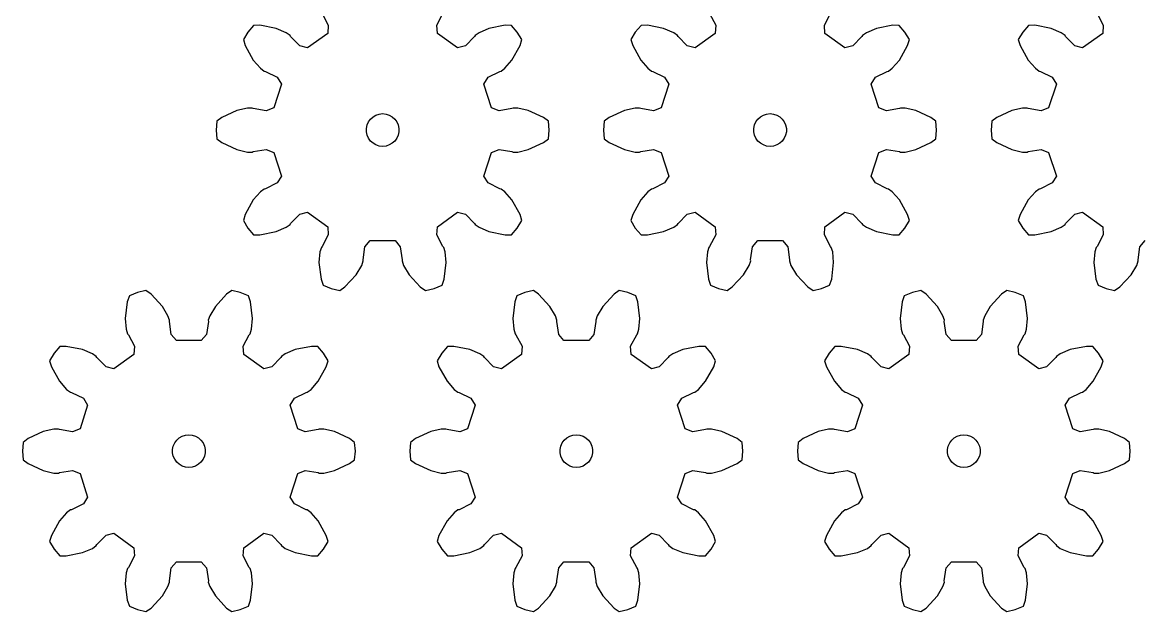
# Model space of a CAD drawing. Extents: x 0 to 208, y 0 to 235.
# Drawn here: x 0 to 102.6, y 0 to 54 of the extents above; entities that cross this region are included whole.
import ezdxf

# ---------------------------------------------------------------- set-up
doc = ezdxf.new("R2010")
doc.units = 0

msp = doc.modelspace()

# ---------------------------------------------------------------- linework, layer by layer
for p, q in [((27.52, 54.83), (28.07, 53.77)), ((38.04, 53.77), (38.6, 54.83)), ((63.07, 54.83), (63.63, 53.77)), ((73.6, 53.77), (74.16, 54.83)), ((98.63, 54.83), (99.19, 53.77)), ((21.22, 53.75), (20.7, 53.14)), ((21.8, 53.76), (21.22, 53.75)), ((23.3, 53.46), (21.8, 53.76)), ((24.21, 53.07), (23.3, 53.46)), ((28.07, 53.77), (28.02, 53.02)), ((38.09, 53.02), (38.04, 53.77)), ((42.82, 53.46), (41.91, 53.07)), ((44.32, 53.76), (42.82, 53.46)), ((44.9, 53.75), (44.32, 53.76)), ((45.42, 53.14), (44.9, 53.75)), ((56.78, 53.75), (56.25, 53.14)), ((57.36, 53.76), (56.78, 53.75)), ((58.85, 53.46), (57.36, 53.76)), ((59.77, 53.07), (58.85, 53.46)), ((63.63, 53.77), (63.58, 53.02)), ((73.65, 53.02), (73.6, 53.77)), ((78.38, 53.46), (77.46, 53.07)), ((79.87, 53.76), (78.38, 53.46)), ((80.45, 53.75), (79.87, 53.76)), ((80.98, 53.14), (80.45, 53.75)), ((92.33, 53.75), (91.81, 53.14)), ((92.92, 53.76), (92.33, 53.75)), ((94.41, 53.46), (92.92, 53.76)), ((95.32, 53.07), (94.41, 53.46)), ((99.19, 53.77), (99.14, 53.02)), ((20.7, 53.14), (20.28, 52.45)), ((20.28, 52.45), (20.45, 51.9)), ((24.56, 52.83), (24.21, 53.07)), ((24.62, 52.72), (24.56, 52.83)), ((25.46, 51.87), (24.62, 52.72)), ((28.02, 53.02), (26.18, 51.69)), ((39.94, 51.69), (38.09, 53.02)), ((41.5, 52.72), (40.66, 51.87)), ((41.56, 52.83), (41.5, 52.72)), ((41.91, 53.07), (41.56, 52.83)), ((45.84, 52.45), (45.42, 53.14)), ((45.67, 51.9), (45.84, 52.45)), ((56.25, 53.14), (55.84, 52.45)), ((55.84, 52.45), (56.01, 51.9)), ((60.12, 52.83), (59.77, 53.07)), ((60.18, 52.72), (60.12, 52.83)), ((61.02, 51.87), (60.18, 52.72)), ((63.58, 53.02), (61.74, 51.69)), ((75.49, 51.69), (73.65, 53.02)), ((77.05, 52.72), (76.21, 51.87)), ((77.11, 52.83), (77.05, 52.72)), ((77.46, 53.07), (77.11, 52.83)), ((81.4, 52.45), (80.98, 53.14)), ((81.22, 51.9), (81.4, 52.45)), ((91.81, 53.14), (91.39, 52.45)), ((91.39, 52.45), (91.56, 51.9)), ((95.68, 52.83), (95.32, 53.07)), ((95.74, 52.72), (95.68, 52.83)), ((96.57, 51.87), (95.74, 52.72)), ((99.14, 53.02), (97.29, 51.69)), ((20.45, 51.9), (21.19, 50.56)), ((26.18, 51.69), (25.46, 51.87)), ((40.66, 51.87), (39.94, 51.69)), ((44.93, 50.56), (45.67, 51.9)), ((56.01, 51.9), (56.75, 50.56)), ((61.74, 51.69), (61.02, 51.87)), ((76.21, 51.87), (75.49, 51.69)), ((80.48, 50.56), (81.22, 51.9)), ((91.56, 51.9), (92.31, 50.56)), ((97.29, 51.69), (96.57, 51.87)), ((21.19, 50.56), (21.84, 49.82)), ((44.27, 49.82), (44.93, 50.56)), ((56.75, 50.56), (57.4, 49.82)), ((79.83, 49.82), (80.48, 50.56)), ((92.31, 50.56), (92.96, 49.82)), ((21.84, 49.82), (22.19, 49.56)), ((22.19, 49.56), (22.3, 49.53)), ((22.3, 49.53), (23.38, 49)), ((42.74, 49), (43.81, 49.53)), ((43.81, 49.53), (43.93, 49.56)), ((43.93, 49.56), (44.27, 49.82)), ((57.4, 49.82), (57.74, 49.56)), ((57.74, 49.56), (57.86, 49.53)), ((57.86, 49.53), (58.93, 49)), ((78.3, 49), (79.37, 49.53)), ((79.37, 49.53), (79.49, 49.56)), ((79.49, 49.56), (79.83, 49.82)), ((92.96, 49.82), (93.3, 49.56)), ((93.3, 49.56), (93.42, 49.53)), ((93.42, 49.53), (94.49, 49)), ((23.77, 48.37), (23.07, 46.2)), ((23.38, 49), (23.77, 48.37)), ((42.35, 48.37), (42.74, 49)), ((43.05, 46.2), (42.35, 48.37)), ((59.33, 48.37), (58.62, 46.2)), ((58.93, 49), (59.33, 48.37)), ((77.9, 48.37), (78.3, 49)), ((78.61, 46.2), (77.9, 48.37)), ((94.89, 48.37), (94.18, 46.2)), ((94.49, 49), (94.89, 48.37)), ((23.07, 46.2), (22.38, 45.93)), ((43.74, 45.93), (43.05, 46.2)), ((58.62, 46.2), (57.93, 45.93)), ((79.3, 45.93), (78.61, 46.2)), ((94.18, 46.2), (93.49, 45.93)), ((18.31, 45.31), (17.84, 44.96)), ((19.69, 45.95), (18.31, 45.31)), ((20.66, 46.17), (19.69, 45.95)), ((21.09, 46.17), (20.66, 46.17)), ((21.19, 46.13), (21.09, 46.17)), ((22.38, 45.93), (21.19, 46.13)), ((31.76, 44.91), (31.94, 45.16)), ((31.94, 45.16), (32.18, 45.37)), ((32.18, 45.37), (32.45, 45.53)), ((32.45, 45.53), (32.75, 45.62)), ((32.75, 45.62), (33.06, 45.66)), ((33.06, 45.66), (33.37, 45.62)), ((33.37, 45.62), (33.67, 45.53)), ((33.67, 45.53), (33.94, 45.37)), ((33.94, 45.37), (34.17, 45.16)), ((34.17, 45.16), (34.36, 44.91)), ((44.92, 46.13), (43.74, 45.93)), ((45.03, 46.17), (44.92, 46.13)), ((45.46, 46.17), (45.03, 46.17)), ((46.43, 45.95), (45.46, 46.17)), ((47.81, 45.31), (46.43, 45.95)), ((48.27, 44.96), (47.81, 45.31)), ((53.86, 45.31), (53.4, 44.96)), ((55.25, 45.95), (53.86, 45.31)), ((56.22, 46.17), (55.25, 45.95)), ((56.64, 46.17), (56.22, 46.17)), ((56.75, 46.13), (56.64, 46.17)), ((57.93, 45.93), (56.75, 46.13)), ((67.32, 44.91), (67.5, 45.16)), ((67.5, 45.16), (67.73, 45.37)), ((67.73, 45.37), (68.01, 45.53)), ((68.01, 45.53), (68.3, 45.62)), ((68.3, 45.62), (68.62, 45.66)), ((68.62, 45.66), (68.93, 45.62)), ((68.93, 45.62), (69.23, 45.53)), ((69.23, 45.53), (69.5, 45.37)), ((69.5, 45.37), (69.73, 45.16)), ((69.73, 45.16), (69.91, 44.91)), ((80.48, 46.13), (79.3, 45.93)), ((80.59, 46.17), (80.48, 46.13)), ((81.02, 46.17), (80.59, 46.17)), ((81.98, 45.95), (81.02, 46.17)), ((83.37, 45.31), (81.98, 45.95)), ((83.83, 44.96), (83.37, 45.31)), ((89.42, 45.31), (88.96, 44.96)), ((90.81, 45.95), (89.42, 45.31)), ((91.77, 46.17), (90.81, 45.95)), ((92.2, 46.17), (91.77, 46.17)), ((92.31, 46.13), (92.2, 46.17)), ((93.49, 45.93), (92.31, 46.13)), ((17.84, 44.96), (17.78, 44.16)), ((17.78, 44.16), (17.84, 43.36)), ((31.57, 44.31), (31.63, 44.62)), ((31.57, 44), (31.57, 44.31)), ((31.63, 44.62), (31.76, 44.91)), ((34.36, 44.91), (34.48, 44.62)), ((34.48, 44.62), (34.55, 44.31)), ((34.55, 44.31), (34.55, 44)), ((48.34, 44.16), (48.27, 44.96)), ((48.27, 43.36), (48.34, 44.16)), ((53.4, 44.96), (53.34, 44.16)), ((53.34, 44.16), (53.4, 43.36)), ((67.12, 44.31), (67.19, 44.62)), ((67.12, 44), (67.12, 44.31)), ((67.19, 44.62), (67.32, 44.91)), ((69.91, 44.91), (70.04, 44.62)), ((70.04, 44.62), (70.11, 44.31)), ((70.11, 44.31), (70.11, 44)), ((83.89, 44.16), (83.83, 44.96)), ((83.83, 43.36), (83.89, 44.16)), ((88.96, 44.96), (88.89, 44.16)), ((88.89, 44.16), (88.96, 43.36)), ((17.84, 43.36), (18.31, 43.01)), ((31.63, 43.69), (31.57, 44)), ((31.76, 43.41), (31.63, 43.69)), ((31.94, 43.15), (31.76, 43.41)), ((32.18, 42.94), (31.94, 43.15)), ((34.17, 43.15), (33.94, 42.94)), ((34.36, 43.41), (34.17, 43.15)), ((34.48, 43.69), (34.36, 43.41)), ((34.55, 44), (34.48, 43.69)), ((47.81, 43.01), (48.27, 43.36)), ((53.4, 43.36), (53.86, 43.01)), ((67.19, 43.69), (67.12, 44)), ((67.32, 43.41), (67.19, 43.69)), ((67.5, 43.15), (67.32, 43.41)), ((67.73, 42.94), (67.5, 43.15)), ((69.73, 43.15), (69.5, 42.94)), ((69.91, 43.41), (69.73, 43.15)), ((70.04, 43.69), (69.91, 43.41)), ((70.11, 44), (70.04, 43.69)), ((83.37, 43.01), (83.83, 43.36)), ((88.96, 43.36), (89.42, 43.01)), ((18.31, 43.01), (19.69, 42.36)), ((19.69, 42.36), (20.66, 42.14)), ((20.66, 42.14), (21.09, 42.14)), ((21.09, 42.14), (21.19, 42.18)), ((21.19, 42.18), (22.38, 42.38)), ((22.38, 42.38), (23.07, 42.11)), ((23.07, 42.11), (23.77, 39.94)), ((32.45, 42.79), (32.18, 42.94)), ((32.75, 42.69), (32.45, 42.79)), ((33.06, 42.66), (32.75, 42.69)), ((33.37, 42.69), (33.06, 42.66)), ((33.67, 42.79), (33.37, 42.69)), ((33.94, 42.94), (33.67, 42.79)), ((42.35, 39.94), (43.05, 42.11)), ((43.05, 42.11), (43.74, 42.38)), ((43.74, 42.38), (44.92, 42.18)), ((44.92, 42.18), (45.03, 42.14)), ((45.03, 42.14), (45.46, 42.14)), ((45.46, 42.14), (46.43, 42.36)), ((46.43, 42.36), (47.81, 43.01)), ((53.86, 43.01), (55.25, 42.36)), ((55.25, 42.36), (56.22, 42.14)), ((56.22, 42.14), (56.64, 42.14)), ((56.64, 42.14), (56.75, 42.18)), ((56.75, 42.18), (57.93, 42.38)), ((57.93, 42.38), (58.62, 42.11)), ((58.62, 42.11), (59.33, 39.94)), ((68.01, 42.79), (67.73, 42.94)), ((68.3, 42.69), (68.01, 42.79)), ((68.62, 42.66), (68.3, 42.69)), ((68.93, 42.69), (68.62, 42.66)), ((69.23, 42.79), (68.93, 42.69)), ((69.5, 42.94), (69.23, 42.79)), ((77.9, 39.94), (78.61, 42.11)), ((78.61, 42.11), (79.3, 42.38)), ((79.3, 42.38), (80.48, 42.18)), ((80.48, 42.18), (80.59, 42.14)), ((80.59, 42.14), (81.02, 42.14)), ((81.02, 42.14), (81.98, 42.36)), ((81.98, 42.36), (83.37, 43.01)), ((89.42, 43.01), (90.81, 42.36)), ((90.81, 42.36), (91.77, 42.14)), ((91.77, 42.14), (92.2, 42.14)), ((92.2, 42.14), (92.31, 42.18)), ((92.31, 42.18), (93.49, 42.38)), ((93.49, 42.38), (94.18, 42.11)), ((94.18, 42.11), (94.89, 39.94)), ((23.38, 39.31), (22.3, 38.78)), ((23.77, 39.94), (23.38, 39.31)), ((42.74, 39.31), (42.35, 39.94)), ((43.81, 38.78), (42.74, 39.31)), ((58.93, 39.31), (57.86, 38.78)), ((59.33, 39.94), (58.93, 39.31)), ((78.3, 39.31), (77.9, 39.94)), ((79.37, 38.78), (78.3, 39.31)), ((94.49, 39.31), (93.42, 38.78)), ((94.89, 39.94), (94.49, 39.31)), ((21.84, 38.5), (21.19, 37.75)), ((22.19, 38.75), (21.84, 38.5)), ((22.3, 38.78), (22.19, 38.75)), ((43.93, 38.75), (43.81, 38.78)), ((44.27, 38.5), (43.93, 38.75)), ((44.93, 37.75), (44.27, 38.5)), ((57.4, 38.5), (56.75, 37.75)), ((57.74, 38.75), (57.4, 38.5)), ((57.86, 38.78), (57.74, 38.75)), ((79.49, 38.75), (79.37, 38.78)), ((79.83, 38.5), (79.49, 38.75)), ((80.48, 37.75), (79.83, 38.5)), ((92.96, 38.5), (92.31, 37.75)), ((93.3, 38.75), (92.96, 38.5)), ((93.42, 38.78), (93.3, 38.75)), ((21.19, 37.75), (20.45, 36.42)), ((45.67, 36.42), (44.93, 37.75)), ((56.75, 37.75), (56.01, 36.42)), ((81.22, 36.42), (80.48, 37.75)), ((92.31, 37.75), (91.56, 36.42)), ((20.45, 36.42), (20.28, 35.86)), ((24.62, 35.59), (25.46, 36.44)), ((25.46, 36.44), (26.18, 36.62)), ((26.18, 36.62), (28.02, 35.29)), ((38.09, 35.29), (39.94, 36.62)), ((39.94, 36.62), (40.66, 36.44)), ((40.66, 36.44), (41.5, 35.59)), ((45.84, 35.86), (45.67, 36.42)), ((56.01, 36.42), (55.84, 35.86)), ((60.18, 35.59), (61.02, 36.44)), ((61.02, 36.44), (61.74, 36.62)), ((61.74, 36.62), (63.58, 35.29)), ((73.65, 35.29), (75.49, 36.62)), ((75.49, 36.62), (76.21, 36.44)), ((76.21, 36.44), (77.05, 35.59)), ((81.4, 35.86), (81.22, 36.42)), ((91.56, 36.42), (91.39, 35.86)), ((95.74, 35.59), (96.57, 36.44)), ((96.57, 36.44), (97.29, 36.62)), ((97.29, 36.62), (99.14, 35.29)), ((20.28, 35.86), (20.7, 35.17)), ((20.7, 35.17), (21.22, 34.56)), ((23.3, 34.85), (24.21, 35.24)), ((24.21, 35.24), (24.56, 35.49)), ((24.56, 35.49), (24.62, 35.59)), ((28.02, 35.29), (28.07, 34.55)), ((38.04, 34.55), (38.09, 35.29)), ((41.5, 35.59), (41.56, 35.49)), ((41.56, 35.49), (41.91, 35.24)), ((41.91, 35.24), (42.82, 34.85)), ((44.9, 34.56), (45.42, 35.17)), ((45.42, 35.17), (45.84, 35.86)), ((55.84, 35.86), (56.25, 35.17)), ((56.25, 35.17), (56.78, 34.56)), ((58.85, 34.85), (59.77, 35.24)), ((59.77, 35.24), (60.12, 35.49)), ((60.12, 35.49), (60.18, 35.59)), ((63.58, 35.29), (63.63, 34.55)), ((73.6, 34.55), (73.65, 35.29)), ((77.05, 35.59), (77.11, 35.49)), ((77.11, 35.49), (77.46, 35.24)), ((77.46, 35.24), (78.38, 34.85)), ((80.45, 34.56), (80.98, 35.17)), ((80.98, 35.17), (81.4, 35.86)), ((91.39, 35.86), (91.81, 35.17)), ((91.81, 35.17), (92.33, 34.56)), ((94.41, 34.85), (95.32, 35.24)), ((95.32, 35.24), (95.68, 35.49)), ((95.68, 35.49), (95.74, 35.59)), ((99.14, 35.29), (99.19, 34.55)), ((21.22, 34.56), (21.8, 34.56)), ((21.8, 34.56), (23.3, 34.85)), ((28.07, 34.55), (27.52, 33.48)), ((31.44, 33.45), (31.92, 34.02)), ((31.92, 34.02), (34.2, 34.02)), ((34.2, 34.02), (34.67, 33.45)), ((38.6, 33.48), (38.04, 34.55)), ((42.82, 34.85), (44.32, 34.56)), ((44.32, 34.56), (44.9, 34.56)), ((56.78, 34.56), (57.36, 34.56)), ((57.36, 34.56), (58.85, 34.85)), ((63.63, 34.55), (63.07, 33.48)), ((67, 33.45), (67.48, 34.02)), ((67.48, 34.02), (69.75, 34.02)), ((69.75, 34.02), (70.23, 33.45)), ((74.16, 33.48), (73.6, 34.55)), ((78.38, 34.85), (79.87, 34.56)), ((79.87, 34.56), (80.45, 34.56)), ((92.33, 34.56), (92.92, 34.56)), ((92.92, 34.56), (94.41, 34.85)), ((99.19, 34.55), (98.63, 33.48)), ((102.56, 33.45), (103.03, 34.02)), ((27.31, 32.98), (27.22, 32)), ((27.44, 33.39), (27.31, 32.98)), ((27.52, 33.48), (27.44, 33.39)), ((31.27, 32.26), (31.44, 33.45)), ((34.67, 33.45), (34.85, 32.26)), ((38.68, 33.39), (38.6, 33.48)), ((38.8, 32.98), (38.68, 33.39)), ((38.89, 32), (38.8, 32.98)), ((62.87, 32.98), (62.78, 32)), ((63, 33.39), (62.87, 32.98)), ((63.07, 33.48), (63, 33.39)), ((66.83, 32.26), (67, 33.45)), ((70.23, 33.45), (70.41, 32.26)), ((74.23, 33.39), (74.16, 33.48)), ((74.36, 32.98), (74.23, 33.39)), ((74.45, 32), (74.36, 32.98)), ((98.43, 32.98), (98.34, 32)), ((98.55, 33.39), (98.43, 32.98)), ((98.63, 33.48), (98.55, 33.39)), ((102.38, 32.26), (102.56, 33.45)), ((27.22, 32), (27.41, 30.48)), ((31.14, 31.74), (31.28, 32.15)), ((31.28, 32.15), (31.27, 32.26)), ((34.85, 32.26), (34.84, 32.15)), ((34.84, 32.15), (34.98, 31.74)), ((38.71, 30.48), (38.89, 32)), ((62.78, 32), (62.96, 30.48)), ((66.7, 31.74), (66.84, 32.15)), ((66.84, 32.15), (66.83, 32.26)), ((70.41, 32.26), (70.39, 32.15)), ((70.39, 32.15), (70.53, 31.74)), ((74.27, 30.48), (74.45, 32)), ((98.34, 32), (98.52, 30.48)), ((102.26, 31.74), (102.39, 32.15)), ((102.39, 32.15), (102.38, 32.26)), ((29.59, 29.77), (30.63, 30.89)), ((30.63, 30.89), (31.14, 31.74)), ((34.98, 31.74), (35.49, 30.89)), ((35.49, 30.89), (36.52, 29.77)), ((65.15, 29.77), (66.19, 30.89)), ((66.19, 30.89), (66.7, 31.74)), ((70.53, 31.74), (71.04, 30.89)), ((71.04, 30.89), (72.08, 29.77)), ((100.71, 29.77), (101.75, 30.89)), ((101.75, 30.89), (102.26, 31.74)), ((27.41, 30.48), (27.59, 29.93)), ((27.59, 29.93), (28.34, 29.62)), ((29.12, 29.44), (29.59, 29.77)), ((36.52, 29.77), (37, 29.44)), ((37.78, 29.62), (38.52, 29.93)), ((38.52, 29.93), (38.71, 30.48)), ((62.96, 30.48), (63.15, 29.93)), ((63.15, 29.93), (63.89, 29.62)), ((64.67, 29.44), (65.15, 29.77)), ((72.08, 29.77), (72.56, 29.44)), ((73.34, 29.62), (74.08, 29.93)), ((74.08, 29.93), (74.27, 30.48)), ((98.52, 30.48), (98.71, 29.93)), ((98.71, 29.93), (99.45, 29.62)), ((100.23, 29.44), (100.71, 29.77)), ((9.82, 28.94), (9.63, 28.39)), ((10.56, 29.25), (9.82, 28.94)), ((11.34, 29.44), (10.56, 29.25)), ((11.81, 29.1), (11.34, 29.44)), ((12.85, 27.99), (11.81, 29.1)), ((18.74, 29.1), (17.71, 27.99)), ((19.22, 29.44), (18.74, 29.1)), ((20, 29.25), (19.22, 29.44)), ((20.74, 28.94), (20, 29.25)), ((20.93, 28.39), (20.74, 28.94)), ((28.34, 29.62), (29.12, 29.44)), ((37, 29.44), (37.78, 29.62)), ((45.37, 28.94), (45.19, 28.39)), ((46.12, 29.25), (45.37, 28.94)), ((46.9, 29.44), (46.12, 29.25)), ((47.37, 29.1), (46.9, 29.44)), ((48.41, 27.99), (47.37, 29.1)), ((54.3, 29.1), (53.26, 27.99)), ((54.78, 29.44), (54.3, 29.1)), ((55.56, 29.25), (54.78, 29.44)), ((56.3, 28.94), (55.56, 29.25)), ((56.49, 28.39), (56.3, 28.94)), ((63.89, 29.62), (64.67, 29.44)), ((72.56, 29.44), (73.34, 29.62)), ((80.93, 28.94), (80.74, 28.39)), ((81.67, 29.25), (80.93, 28.94)), ((82.45, 29.44), (81.67, 29.25)), ((82.93, 29.1), (82.45, 29.44)), ((83.97, 27.99), (82.93, 29.1)), ((89.86, 29.1), (88.82, 27.99)), ((90.33, 29.44), (89.86, 29.1)), ((91.12, 29.25), (90.33, 29.44)), ((91.86, 28.94), (91.12, 29.25)), ((92.05, 28.39), (91.86, 28.94)), ((99.45, 29.62), (100.23, 29.44)), ((9.63, 28.39), (9.44, 26.88)), ((13.36, 27.13), (12.85, 27.99)), ((17.71, 27.99), (17.2, 27.13)), ((21.11, 26.88), (20.93, 28.39)), ((45.19, 28.39), (45, 26.88)), ((48.92, 27.13), (48.41, 27.99)), ((53.26, 27.99), (52.75, 27.13)), ((56.67, 26.88), (56.49, 28.39)), ((80.74, 28.39), (80.56, 26.88)), ((84.48, 27.13), (83.97, 27.99)), ((88.82, 27.99), (88.31, 27.13)), ((92.23, 26.88), (92.05, 28.39)), ((9.44, 26.88), (9.53, 25.89)), ((13.5, 26.73), (13.36, 27.13)), ((13.49, 26.61), (13.5, 26.73)), ((17.2, 27.13), (17.06, 26.73)), ((17.06, 26.73), (17.07, 26.61)), ((21.02, 25.89), (21.11, 26.88)), ((45, 26.88), (45.09, 25.89)), ((49.06, 26.73), (48.92, 27.13)), ((49.05, 26.61), (49.06, 26.73)), ((52.75, 27.13), (52.62, 26.73)), ((52.62, 26.73), (52.63, 26.61)), ((56.58, 25.89), (56.67, 26.88)), ((80.56, 26.88), (80.65, 25.89)), ((84.62, 26.73), (84.48, 27.13)), ((84.6, 26.61), (84.62, 26.73)), ((88.31, 27.13), (88.17, 26.73)), ((88.17, 26.73), (88.18, 26.61)), ((92.14, 25.89), (92.23, 26.88)), ((9.53, 25.89), (9.66, 25.48)), ((13.66, 25.42), (13.49, 26.61)), ((17.07, 26.61), (16.89, 25.42)), ((20.9, 25.48), (21.02, 25.89)), ((45.09, 25.89), (45.22, 25.48)), ((49.22, 25.42), (49.05, 26.61)), ((52.63, 26.61), (52.45, 25.42)), ((56.46, 25.48), (56.58, 25.89)), ((80.65, 25.89), (80.78, 25.48)), ((84.78, 25.42), (84.6, 26.61)), ((88.18, 26.61), (88.01, 25.42)), ((92.01, 25.48), (92.14, 25.89)), ((9.66, 25.48), (9.74, 25.39)), ((9.74, 25.39), (10.29, 24.33)), ((14.14, 24.85), (13.66, 25.42)), ((16.42, 24.85), (14.14, 24.85)), ((16.89, 25.42), (16.42, 24.85)), ((20.27, 24.33), (20.82, 25.39)), ((20.82, 25.39), (20.9, 25.48)), ((45.22, 25.48), (45.29, 25.39)), ((45.29, 25.39), (45.85, 24.33)), ((49.7, 24.85), (49.22, 25.42)), ((51.98, 24.85), (49.7, 24.85)), ((52.45, 25.42), (51.98, 24.85)), ((55.82, 24.33), (56.38, 25.39)), ((56.38, 25.39), (56.46, 25.48)), ((80.78, 25.48), (80.85, 25.39)), ((80.85, 25.39), (81.41, 24.33)), ((85.26, 24.85), (84.78, 25.42)), ((87.53, 24.85), (85.26, 24.85)), ((88.01, 25.42), (87.53, 24.85)), ((91.38, 24.33), (91.94, 25.39)), ((91.94, 25.39), (92.01, 25.48)), ((2.92, 23.7), (2.5, 23.01)), ((3.44, 24.31), (2.92, 23.7)), ((4.02, 24.32), (3.44, 24.31)), ((5.52, 24.02), (4.02, 24.32)), ((6.43, 23.63), (5.52, 24.02)), ((6.78, 23.39), (6.43, 23.63)), ((10.29, 24.33), (10.24, 23.59)), ((20.32, 23.59), (20.27, 24.33)), ((24.13, 23.63), (23.78, 23.39)), ((25.04, 24.02), (24.13, 23.63)), ((26.54, 24.32), (25.04, 24.02)), ((27.12, 24.31), (26.54, 24.32)), ((27.64, 23.7), (27.12, 24.31)), ((28.06, 23.01), (27.64, 23.7)), ((38.48, 23.7), (38.06, 23.01)), ((39, 24.31), (38.48, 23.7)), ((39.58, 24.32), (39, 24.31)), ((41.07, 24.02), (39.58, 24.32)), ((41.99, 23.63), (41.07, 24.02)), ((42.34, 23.39), (41.99, 23.63)), ((45.85, 24.33), (45.8, 23.59)), ((55.87, 23.59), (55.82, 24.33)), ((59.69, 23.63), (59.33, 23.39)), ((60.6, 24.02), (59.69, 23.63)), ((62.09, 24.32), (60.6, 24.02)), ((62.68, 24.31), (62.09, 24.32)), ((63.2, 23.7), (62.68, 24.31)), ((63.62, 23.01), (63.2, 23.7)), ((74.03, 23.7), (73.61, 23.01)), ((74.56, 24.31), (74.03, 23.7)), ((75.14, 24.32), (74.56, 24.31)), ((76.63, 24.02), (75.14, 24.32)), ((77.55, 23.63), (76.63, 24.02)), ((77.9, 23.39), (77.55, 23.63)), ((81.41, 24.33), (81.36, 23.59)), ((91.43, 23.59), (91.38, 24.33)), ((95.24, 23.63), (94.89, 23.39)), ((96.16, 24.02), (95.24, 23.63)), ((97.65, 24.32), (96.16, 24.02)), ((98.23, 24.31), (97.65, 24.32)), ((98.76, 23.7), (98.23, 24.31)), ((99.17, 23.01), (98.76, 23.7)), ((2.5, 23.01), (2.67, 22.46)), ((6.84, 23.29), (6.78, 23.39)), ((7.68, 22.43), (6.84, 23.29)), ((10.24, 23.59), (8.4, 22.25)), ((22.16, 22.25), (20.32, 23.59)), ((23.72, 23.29), (22.88, 22.43)), ((23.78, 23.39), (23.72, 23.29)), ((27.89, 22.46), (28.06, 23.01)), ((38.06, 23.01), (38.23, 22.46)), ((42.4, 23.29), (42.34, 23.39)), ((43.24, 22.43), (42.4, 23.29)), ((45.8, 23.59), (43.96, 22.25)), ((57.72, 22.25), (55.87, 23.59)), ((59.27, 23.29), (58.44, 22.43)), ((59.33, 23.39), (59.27, 23.29)), ((63.45, 22.46), (63.62, 23.01)), ((73.61, 23.01), (73.79, 22.46)), ((77.96, 23.29), (77.9, 23.39)), ((78.8, 22.43), (77.96, 23.29)), ((81.36, 23.59), (79.52, 22.25)), ((93.27, 22.25), (91.43, 23.59)), ((94.83, 23.29), (93.99, 22.43)), ((94.89, 23.39), (94.83, 23.29)), ((99, 22.46), (99.17, 23.01)), ((2.67, 22.46), (3.41, 21.13)), ((8.4, 22.25), (7.68, 22.43)), ((22.88, 22.43), (22.16, 22.25)), ((27.15, 21.13), (27.89, 22.46)), ((38.23, 22.46), (38.97, 21.13)), ((43.96, 22.25), (43.24, 22.43)), ((58.44, 22.43), (57.72, 22.25)), ((62.7, 21.13), (63.45, 22.46)), ((73.79, 22.46), (74.53, 21.13)), ((79.52, 22.25), (78.8, 22.43)), ((93.99, 22.43), (93.27, 22.25)), ((98.26, 21.13), (99, 22.46)), ((3.41, 21.13), (4.06, 20.38)), ((26.49, 20.38), (27.15, 21.13)), ((38.97, 21.13), (39.62, 20.38)), ((62.05, 20.38), (62.7, 21.13)), ((74.53, 21.13), (75.18, 20.38)), ((97.61, 20.38), (98.26, 21.13)), ((4.06, 20.38), (4.41, 20.12)), ((4.41, 20.12), (4.52, 20.1)), ((4.52, 20.1), (5.6, 19.56)), ((5.6, 19.56), (5.99, 18.93)), ((24.57, 18.93), (24.96, 19.56)), ((24.96, 19.56), (26.04, 20.1)), ((26.04, 20.1), (26.15, 20.12)), ((26.15, 20.12), (26.49, 20.38)), ((39.62, 20.38), (39.97, 20.12)), ((39.97, 20.12), (40.08, 20.1)), ((40.08, 20.1), (41.15, 19.56)), ((41.15, 19.56), (41.55, 18.93)), ((60.12, 18.93), (60.52, 19.56)), ((60.52, 19.56), (61.59, 20.1)), ((61.59, 20.1), (61.71, 20.12)), ((61.71, 20.12), (62.05, 20.38)), ((75.18, 20.38), (75.52, 20.12)), ((75.52, 20.12), (75.64, 20.1)), ((75.64, 20.1), (76.71, 19.56)), ((76.71, 19.56), (77.11, 18.93)), ((95.68, 18.93), (96.08, 19.56)), ((96.08, 19.56), (97.15, 20.1)), ((97.15, 20.1), (97.27, 20.12)), ((97.27, 20.12), (97.61, 20.38)), ((5.99, 18.93), (5.29, 16.77)), ((25.27, 16.77), (24.57, 18.93)), ((41.55, 18.93), (40.84, 16.77)), ((60.83, 16.77), (60.12, 18.93)), ((77.11, 18.93), (76.4, 16.77)), ((96.39, 16.77), (95.68, 18.93)), ((1.91, 16.51), (0.53, 15.87)), ((2.88, 16.73), (1.91, 16.51)), ((3.31, 16.74), (2.88, 16.73)), ((3.42, 16.69), (3.31, 16.74)), ((4.6, 16.49), (3.42, 16.69)), ((5.29, 16.77), (4.6, 16.49)), ((25.96, 16.49), (25.27, 16.77)), ((27.14, 16.69), (25.96, 16.49)), ((27.25, 16.74), (27.14, 16.69)), ((27.68, 16.73), (27.25, 16.74)), ((28.65, 16.51), (27.68, 16.73)), ((30.03, 15.87), (28.65, 16.51)), ((37.47, 16.51), (36.09, 15.87)), ((38.44, 16.73), (37.47, 16.51)), ((38.87, 16.74), (38.44, 16.73)), ((38.97, 16.69), (38.87, 16.74)), ((40.16, 16.49), (38.97, 16.69)), ((40.84, 16.77), (40.16, 16.49)), ((61.52, 16.49), (60.83, 16.77)), ((62.7, 16.69), (61.52, 16.49)), ((62.81, 16.74), (62.7, 16.69)), ((63.24, 16.73), (62.81, 16.74)), ((64.2, 16.51), (63.24, 16.73)), ((65.59, 15.87), (64.2, 16.51)), ((73.03, 16.51), (71.64, 15.87)), ((73.99, 16.73), (73.03, 16.51)), ((74.42, 16.74), (73.99, 16.73)), ((74.53, 16.69), (74.42, 16.74)), ((75.71, 16.49), (74.53, 16.69)), ((76.4, 16.77), (75.71, 16.49)), ((97.07, 16.49), (96.39, 16.77)), ((98.26, 16.69), (97.07, 16.49)), ((98.37, 16.74), (98.26, 16.69)), ((98.79, 16.73), (98.37, 16.74)), ((99.76, 16.51), (98.79, 16.73)), ((101.14, 15.87), (99.76, 16.51)), ((0.06, 15.52), (0, 14.72)), ((0.53, 15.87), (0.06, 15.52)), ((13.85, 15.18), (13.98, 15.47)), ((13.98, 15.47), (14.16, 15.72)), ((14.16, 15.72), (14.4, 15.93)), ((14.4, 15.93), (14.67, 16.09)), ((14.67, 16.09), (14.97, 16.19)), ((14.97, 16.19), (15.28, 16.22)), ((15.28, 16.22), (15.59, 16.19)), ((15.59, 16.19), (15.89, 16.09)), ((15.89, 16.09), (16.16, 15.93)), ((16.16, 15.93), (16.39, 15.72)), ((16.39, 15.72), (16.58, 15.47)), ((16.58, 15.47), (16.71, 15.18)), ((30.49, 15.52), (30.03, 15.87)), ((30.56, 14.72), (30.49, 15.52)), ((35.62, 15.52), (35.56, 14.72)), ((36.09, 15.87), (35.62, 15.52)), ((49.41, 15.18), (49.54, 15.47)), ((49.54, 15.47), (49.72, 15.72)), ((49.72, 15.72), (49.95, 15.93)), ((49.95, 15.93), (50.23, 16.09)), ((50.23, 16.09), (50.52, 16.19)), ((50.52, 16.19), (50.84, 16.22)), ((50.84, 16.22), (51.15, 16.19)), ((51.15, 16.19), (51.45, 16.09)), ((51.45, 16.09), (51.72, 15.93)), ((51.72, 15.93), (51.95, 15.72)), ((51.95, 15.72), (52.14, 15.47)), ((52.14, 15.47), (52.26, 15.18)), ((66.05, 15.52), (65.59, 15.87)), ((66.12, 14.72), (66.05, 15.52)), ((71.18, 15.52), (71.12, 14.72)), ((71.64, 15.87), (71.18, 15.52)), ((84.97, 15.18), (85.1, 15.47)), ((85.1, 15.47), (85.28, 15.72)), ((85.28, 15.72), (85.51, 15.93)), ((85.51, 15.93), (85.78, 16.09)), ((85.78, 16.09), (86.08, 16.19)), ((86.08, 16.19), (86.39, 16.22)), ((86.39, 16.22), (86.71, 16.19)), ((86.71, 16.19), (87, 16.09)), ((87, 16.09), (87.28, 15.93)), ((87.28, 15.93), (87.51, 15.72)), ((87.51, 15.72), (87.69, 15.47)), ((87.69, 15.47), (87.82, 15.18)), ((101.61, 15.52), (101.14, 15.87)), ((101.67, 14.72), (101.61, 15.52)), ((0, 14.72), (0.06, 13.92)), ((13.79, 14.88), (13.85, 15.18)), ((13.79, 14.56), (13.79, 14.88)), ((13.85, 14.26), (13.79, 14.56)), ((16.71, 15.18), (16.77, 14.88)), ((16.77, 14.56), (16.71, 14.26)), ((16.77, 14.88), (16.77, 14.56)), ((30.49, 13.92), (30.56, 14.72)), ((35.56, 14.72), (35.62, 13.92)), ((49.34, 14.88), (49.41, 15.18)), ((49.34, 14.56), (49.34, 14.88)), ((49.41, 14.26), (49.34, 14.56)), ((52.26, 15.18), (52.33, 14.88)), ((52.33, 14.56), (52.26, 14.26)), ((52.33, 14.88), (52.33, 14.56)), ((66.05, 13.92), (66.12, 14.72)), ((71.12, 14.72), (71.18, 13.92)), ((84.9, 14.88), (84.97, 15.18)), ((84.9, 14.56), (84.9, 14.88)), ((84.97, 14.26), (84.9, 14.56)), ((87.82, 15.18), (87.89, 14.88)), ((87.89, 14.56), (87.82, 14.26)), ((87.89, 14.88), (87.89, 14.56)), ((101.61, 13.92), (101.67, 14.72)), ((0.06, 13.92), (0.53, 13.57)), ((0.53, 13.57), (1.91, 12.93)), ((13.98, 13.97), (13.85, 14.26)), ((14.16, 13.71), (13.98, 13.97)), ((14.4, 13.51), (14.16, 13.71)), ((14.67, 13.35), (14.4, 13.51)), ((14.97, 13.25), (14.67, 13.35)), ((15.89, 13.35), (15.59, 13.25)), ((16.16, 13.51), (15.89, 13.35)), ((16.39, 13.71), (16.16, 13.51)), ((16.58, 13.97), (16.39, 13.71)), ((16.71, 14.26), (16.58, 13.97)), ((28.65, 12.93), (30.03, 13.57)), ((30.03, 13.57), (30.49, 13.92)), ((35.62, 13.92), (36.09, 13.57)), ((36.09, 13.57), (37.47, 12.93)), ((49.54, 13.97), (49.41, 14.26)), ((49.72, 13.71), (49.54, 13.97)), ((49.95, 13.51), (49.72, 13.71)), ((50.23, 13.35), (49.95, 13.51)), ((50.52, 13.25), (50.23, 13.35)), ((51.45, 13.35), (51.15, 13.25)), ((51.72, 13.51), (51.45, 13.35)), ((51.95, 13.71), (51.72, 13.51)), ((52.14, 13.97), (51.95, 13.71)), ((52.26, 14.26), (52.14, 13.97)), ((64.2, 12.93), (65.59, 13.57)), ((65.59, 13.57), (66.05, 13.92)), ((71.18, 13.92), (71.64, 13.57)), ((71.64, 13.57), (73.03, 12.93)), ((85.1, 13.97), (84.97, 14.26)), ((85.28, 13.71), (85.1, 13.97)), ((85.51, 13.51), (85.28, 13.71)), ((85.78, 13.35), (85.51, 13.51)), ((86.08, 13.25), (85.78, 13.35)), ((87, 13.35), (86.71, 13.25)), ((87.28, 13.51), (87, 13.35)), ((87.51, 13.71), (87.28, 13.51)), ((87.69, 13.97), (87.51, 13.71)), ((87.82, 14.26), (87.69, 13.97)), ((99.76, 12.93), (101.14, 13.57)), ((101.14, 13.57), (101.61, 13.92)), ((1.91, 12.93), (2.88, 12.71)), ((2.88, 12.71), (3.31, 12.7)), ((3.31, 12.7), (3.42, 12.75)), ((3.42, 12.75), (4.6, 12.95)), ((4.6, 12.95), (5.29, 12.67)), ((5.29, 12.67), (5.99, 10.5)), ((15.28, 13.22), (14.97, 13.25)), ((15.59, 13.25), (15.28, 13.22)), ((24.57, 10.5), (25.27, 12.67)), ((25.27, 12.67), (25.96, 12.95)), ((25.96, 12.95), (27.14, 12.75)), ((27.14, 12.75), (27.25, 12.7)), ((27.25, 12.7), (27.68, 12.71)), ((27.68, 12.71), (28.65, 12.93)), ((37.47, 12.93), (38.44, 12.71)), ((38.44, 12.71), (38.87, 12.7)), ((38.87, 12.7), (38.97, 12.75)), ((38.97, 12.75), (40.16, 12.95)), ((40.16, 12.95), (40.84, 12.67)), ((40.84, 12.67), (41.55, 10.5)), ((50.84, 13.22), (50.52, 13.25)), ((51.15, 13.25), (50.84, 13.22)), ((60.12, 10.5), (60.83, 12.67)), ((60.83, 12.67), (61.52, 12.95)), ((61.52, 12.95), (62.7, 12.75)), ((62.7, 12.75), (62.81, 12.7)), ((62.81, 12.7), (63.24, 12.71)), ((63.24, 12.71), (64.2, 12.93)), ((73.03, 12.93), (73.99, 12.71)), ((73.99, 12.71), (74.42, 12.7)), ((74.42, 12.7), (74.53, 12.75)), ((74.53, 12.75), (75.71, 12.95)), ((75.71, 12.95), (76.4, 12.67)), ((76.4, 12.67), (77.11, 10.5)), ((86.39, 13.22), (86.08, 13.25)), ((86.71, 13.25), (86.39, 13.22)), ((95.68, 10.5), (96.39, 12.67)), ((96.39, 12.67), (97.07, 12.95)), ((97.07, 12.95), (98.26, 12.75)), ((98.26, 12.75), (98.37, 12.7)), ((98.37, 12.7), (98.79, 12.71)), ((98.79, 12.71), (99.76, 12.93)), ((5.99, 10.5), (5.6, 9.87)), ((24.96, 9.87), (24.57, 10.5)), ((41.55, 10.5), (41.15, 9.87)), ((60.52, 9.87), (60.12, 10.5)), ((77.11, 10.5), (76.71, 9.87)), ((96.08, 9.87), (95.68, 10.5)), ((4.41, 9.32), (4.06, 9.06)), ((4.52, 9.34), (4.41, 9.32)), ((5.6, 9.87), (4.52, 9.34)), ((26.04, 9.34), (24.96, 9.87)), ((26.15, 9.32), (26.04, 9.34)), ((26.49, 9.06), (26.15, 9.32)), ((39.97, 9.32), (39.62, 9.06)), ((40.08, 9.34), (39.97, 9.32)), ((41.15, 9.87), (40.08, 9.34)), ((61.59, 9.34), (60.52, 9.87)), ((61.71, 9.32), (61.59, 9.34)), ((62.05, 9.06), (61.71, 9.32)), ((75.52, 9.32), (75.18, 9.06)), ((75.64, 9.34), (75.52, 9.32)), ((76.71, 9.87), (75.64, 9.34)), ((97.15, 9.34), (96.08, 9.87)), ((97.27, 9.32), (97.15, 9.34)), ((97.61, 9.06), (97.27, 9.32)), ((3.41, 8.31), (2.67, 6.98)), ((4.06, 9.06), (3.41, 8.31)), ((27.15, 8.31), (26.49, 9.06)), ((27.89, 6.98), (27.15, 8.31)), ((38.97, 8.31), (38.23, 6.98)), ((39.62, 9.06), (38.97, 8.31)), ((62.7, 8.31), (62.05, 9.06)), ((63.45, 6.98), (62.7, 8.31)), ((74.53, 8.31), (73.79, 6.98)), ((75.18, 9.06), (74.53, 8.31)), ((98.26, 8.31), (97.61, 9.06)), ((99, 6.98), (98.26, 8.31)), ((7.68, 7.01), (8.4, 7.19)), ((8.4, 7.19), (10.24, 5.85)), ((20.32, 5.85), (22.16, 7.19)), ((22.16, 7.19), (22.88, 7.01)), ((43.24, 7.01), (43.96, 7.19)), ((43.96, 7.19), (45.8, 5.85)), ((55.87, 5.85), (57.72, 7.19)), ((57.72, 7.19), (58.44, 7.01)), ((78.8, 7.01), (79.52, 7.19)), ((79.52, 7.19), (81.36, 5.85)), ((91.43, 5.85), (93.27, 7.19)), ((93.27, 7.19), (93.99, 7.01)), ((2.67, 6.98), (2.5, 6.42)), ((2.5, 6.42), (2.92, 5.74)), ((6.84, 6.15), (7.68, 7.01)), ((22.88, 7.01), (23.72, 6.15)), ((27.64, 5.74), (28.06, 6.42)), ((28.06, 6.42), (27.89, 6.98)), ((38.23, 6.98), (38.06, 6.42)), ((38.06, 6.42), (38.48, 5.74)), ((42.4, 6.15), (43.24, 7.01)), ((58.44, 7.01), (59.27, 6.15)), ((63.2, 5.74), (63.62, 6.42)), ((63.62, 6.42), (63.45, 6.98)), ((73.79, 6.98), (73.61, 6.42)), ((73.61, 6.42), (74.03, 5.74)), ((77.96, 6.15), (78.8, 7.01)), ((93.99, 7.01), (94.83, 6.15)), ((98.76, 5.74), (99.17, 6.42)), ((99.17, 6.42), (99, 6.98)), ((2.92, 5.74), (3.44, 5.13)), ((4.02, 5.12), (5.52, 5.41)), ((5.52, 5.41), (6.43, 5.8)), ((6.43, 5.8), (6.78, 6.05)), ((6.78, 6.05), (6.84, 6.15)), ((10.24, 5.85), (10.29, 5.11)), ((20.27, 5.11), (20.32, 5.85)), ((23.72, 6.15), (23.78, 6.05)), ((23.78, 6.05), (24.13, 5.8)), ((24.13, 5.8), (25.04, 5.41)), ((25.04, 5.41), (26.54, 5.12)), ((27.12, 5.13), (27.64, 5.74)), ((38.48, 5.74), (39, 5.13)), ((39.58, 5.12), (41.07, 5.41)), ((41.07, 5.41), (41.99, 5.8)), ((41.99, 5.8), (42.34, 6.05)), ((42.34, 6.05), (42.4, 6.15)), ((45.8, 5.85), (45.85, 5.11)), ((55.82, 5.11), (55.87, 5.85)), ((59.27, 6.15), (59.33, 6.05)), ((59.33, 6.05), (59.69, 5.8)), ((59.69, 5.8), (60.6, 5.41)), ((60.6, 5.41), (62.09, 5.12)), ((62.68, 5.13), (63.2, 5.74)), ((74.03, 5.74), (74.56, 5.13)), ((75.14, 5.12), (76.63, 5.41)), ((76.63, 5.41), (77.55, 5.8)), ((77.55, 5.8), (77.9, 6.05)), ((77.9, 6.05), (77.96, 6.15)), ((81.36, 5.85), (81.41, 5.11)), ((91.38, 5.11), (91.43, 5.85)), ((94.83, 6.15), (94.89, 6.05)), ((94.89, 6.05), (95.24, 5.8)), ((95.24, 5.8), (96.16, 5.41)), ((96.16, 5.41), (97.65, 5.12)), ((98.23, 5.13), (98.76, 5.74)), ((3.44, 5.13), (4.02, 5.12)), ((10.29, 5.11), (9.74, 4.05)), ((13.66, 4.01), (14.14, 4.58)), ((14.14, 4.58), (16.42, 4.58)), ((16.42, 4.58), (16.89, 4.01)), ((20.82, 4.05), (20.27, 5.11)), ((26.54, 5.12), (27.12, 5.13)), ((39, 5.13), (39.58, 5.12)), ((45.85, 5.11), (45.29, 4.05)), ((49.22, 4.01), (49.7, 4.58)), ((49.7, 4.58), (51.98, 4.58)), ((51.98, 4.58), (52.45, 4.01)), ((56.38, 4.05), (55.82, 5.11)), ((62.09, 5.12), (62.68, 5.13)), ((74.56, 5.13), (75.14, 5.12)), ((81.41, 5.11), (80.85, 4.05)), ((84.78, 4.01), (85.26, 4.58)), ((85.26, 4.58), (87.53, 4.58)), ((87.53, 4.58), (88.01, 4.01)), ((91.94, 4.05), (91.38, 5.11)), ((97.65, 5.12), (98.23, 5.13)), ((9.53, 3.55), (9.44, 2.56)), ((9.66, 3.96), (9.53, 3.55)), ((9.74, 4.05), (9.66, 3.96)), ((13.49, 2.83), (13.66, 4.01)), ((16.89, 4.01), (17.07, 2.83)), ((20.9, 3.96), (20.82, 4.05)), ((21.02, 3.55), (20.9, 3.96)), ((21.11, 2.56), (21.02, 3.55)), ((45.09, 3.55), (45, 2.56)), ((45.22, 3.96), (45.09, 3.55)), ((45.29, 4.05), (45.22, 3.96)), ((49.05, 2.83), (49.22, 4.01)), ((52.45, 4.01), (52.63, 2.83)), ((56.46, 3.96), (56.38, 4.05)), ((56.58, 3.55), (56.46, 3.96)), ((56.67, 2.56), (56.58, 3.55)), ((80.65, 3.55), (80.56, 2.56)), ((80.78, 3.96), (80.65, 3.55)), ((80.85, 4.05), (80.78, 3.96)), ((84.6, 2.83), (84.78, 4.01)), ((88.01, 4.01), (88.18, 2.83)), ((92.01, 3.96), (91.94, 4.05)), ((92.14, 3.55), (92.01, 3.96)), ((92.23, 2.56), (92.14, 3.55)), ((9.44, 2.56), (9.63, 1.05)), ((12.85, 1.45), (13.36, 2.3)), ((13.36, 2.3), (13.5, 2.71)), ((13.5, 2.71), (13.49, 2.83)), ((17.07, 2.83), (17.06, 2.71)), ((17.06, 2.71), (17.2, 2.3)), ((17.2, 2.3), (17.71, 1.45)), ((20.93, 1.05), (21.11, 2.56)), ((45, 2.56), (45.19, 1.05)), ((48.41, 1.45), (48.92, 2.3)), ((48.92, 2.3), (49.06, 2.71)), ((49.06, 2.71), (49.05, 2.83)), ((52.63, 2.83), (52.62, 2.71)), ((52.62, 2.71), (52.75, 2.3)), ((52.75, 2.3), (53.26, 1.45)), ((56.49, 1.05), (56.67, 2.56)), ((80.56, 2.56), (80.74, 1.05)), ((83.97, 1.45), (84.48, 2.3)), ((84.48, 2.3), (84.62, 2.71)), ((84.62, 2.71), (84.6, 2.83)), ((88.18, 2.83), (88.17, 2.71)), ((88.17, 2.71), (88.31, 2.3)), ((88.31, 2.3), (88.82, 1.45)), ((92.05, 1.05), (92.23, 2.56)), ((9.63, 1.05), (9.82, 0.49)), ((11.81, 0.33), (12.85, 1.45)), ((17.71, 1.45), (18.74, 0.33)), ((20.74, 0.49), (20.93, 1.05)), ((45.19, 1.05), (45.37, 0.49)), ((47.37, 0.33), (48.41, 1.45)), ((53.26, 1.45), (54.3, 0.33)), ((56.3, 0.49), (56.49, 1.05)), ((80.74, 1.05), (80.93, 0.49)), ((82.93, 0.33), (83.97, 1.45)), ((88.82, 1.45), (89.86, 0.33)), ((91.86, 0.49), (92.05, 1.05)), ((9.82, 0.49), (10.56, 0.19)), ((10.56, 0.19), (11.34, 0)), ((11.34, 0), (11.81, 0.33)), ((18.74, 0.33), (19.22, 0)), ((19.22, 0), (20, 0.19)), ((20, 0.19), (20.74, 0.49)), ((45.37, 0.49), (46.12, 0.19)), ((46.12, 0.19), (46.9, 0)), ((46.9, 0), (47.37, 0.33)), ((54.3, 0.33), (54.78, 0)), ((54.78, 0), (55.56, 0.19)), ((55.56, 0.19), (56.3, 0.49)), ((80.93, 0.49), (81.67, 0.19)), ((81.67, 0.19), (82.45, 0)), ((82.45, 0), (82.93, 0.33)), ((89.86, 0.33), (90.33, 0)), ((90.33, 0), (91.12, 0.19)), ((91.12, 0.19), (91.86, 0.49))]:
    msp.add_line(p, q)

doc.saveas('drawing.dxf')
